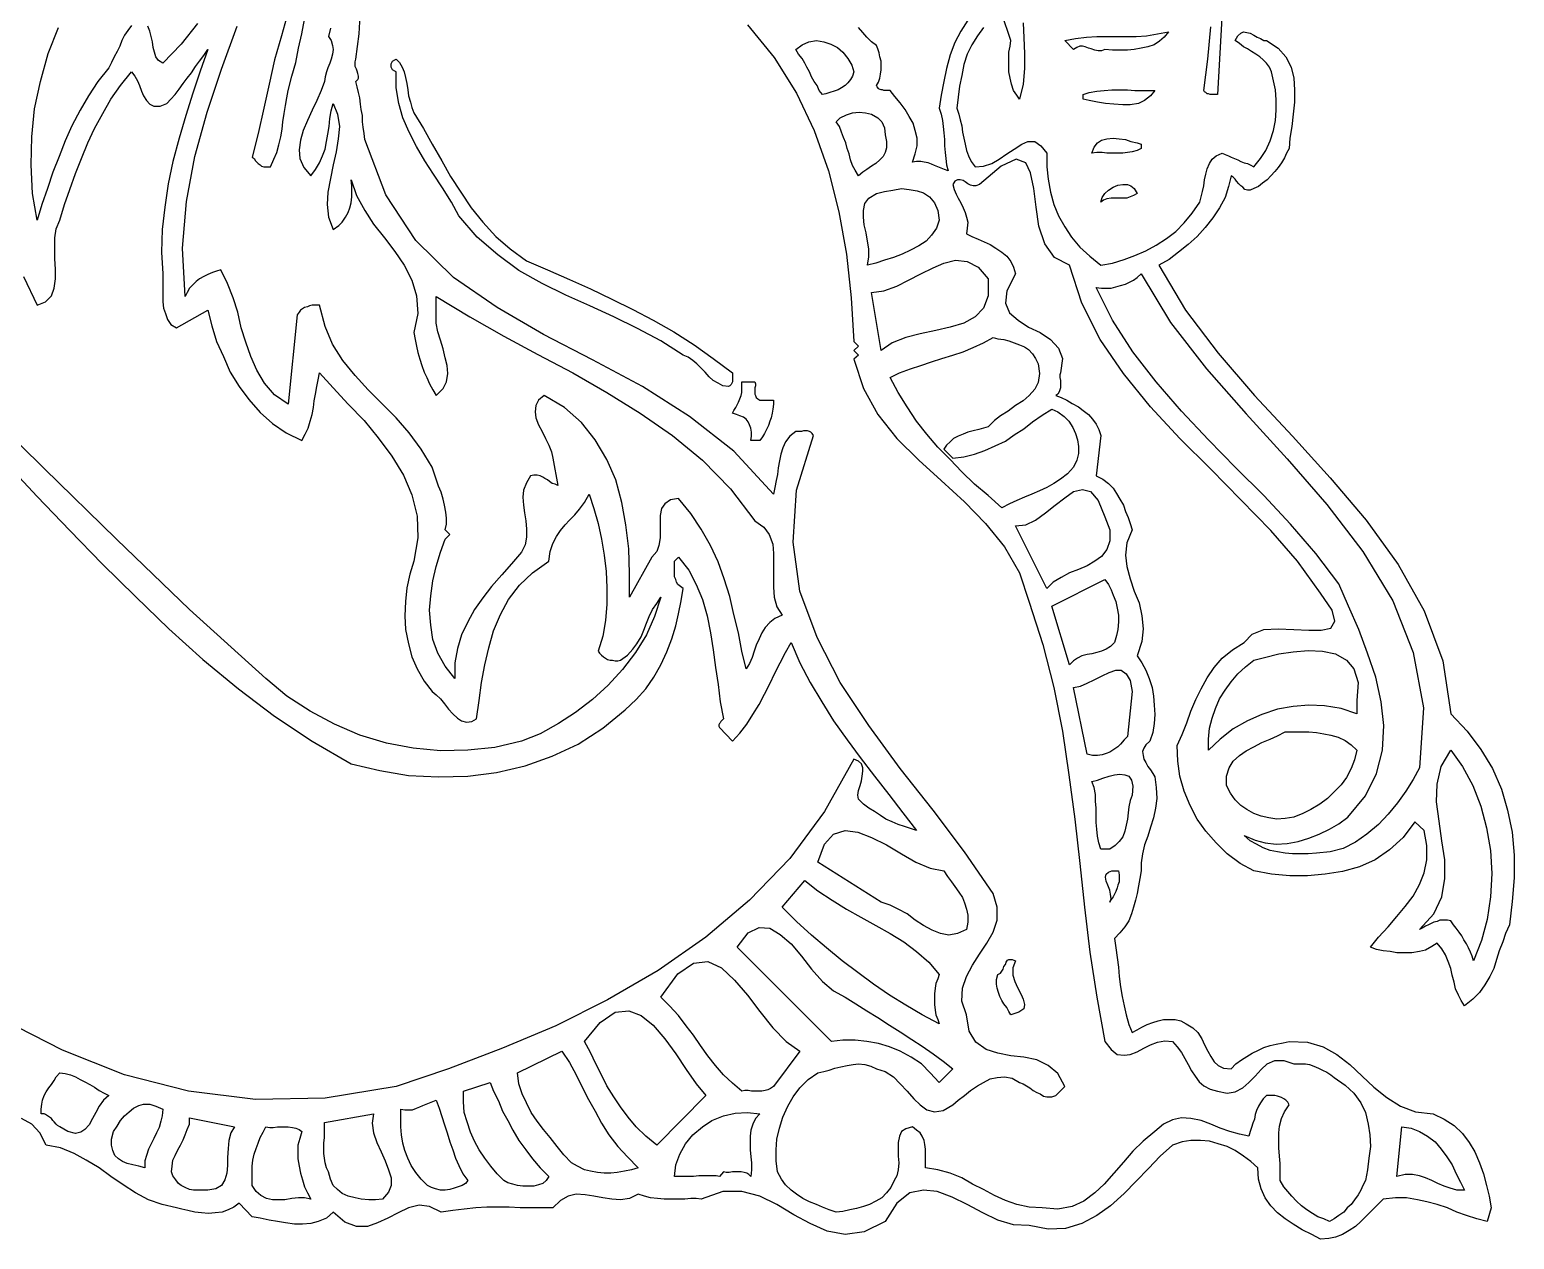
# Model space of a CAD drawing. Extents: x 0.03 to 6.93, y 0.01 to 8.51.
# Drawn here: x 4.752 to 6.928, y 0.006 to 1.779 of the extents above; entities that cross this region are included whole.
import ezdxf

# ---------------------------------------------------------------- set-up
doc = ezdxf.new("R2010")
doc.units = 0
doc.layers.add('1', color=7, linetype='Continuous')

msp = doc.modelspace()

# ---------------------------------------------------------------- linework, layer by layer
for points in [[(6.513, 2.039), (6.493, 1.684), (6.49, 1.684), (6.487, 1.684), (6.485, 1.684), (6.482, 1.684), (6.48, 1.685), (6.478, 1.685), (6.476, 1.687), (6.474, 1.688), (6.473, 1.69), (6.479, 1.736), (6.483, 1.783)], [(6.208, 1.789), (6.209, 1.767), (6.21, 1.744), (6.21, 1.722), (6.208, 1.699), (6.203, 1.677), (6.199, 1.683), (6.194, 1.69), (6.191, 1.699), (6.189, 1.708), (6.187, 1.717), (6.187, 1.727), (6.187, 1.736), (6.187, 1.746), (6.189, 1.755), (6.19, 1.763), (6.177, 1.802)], [(6.15, 1.782), (6.141, 1.77), (6.133, 1.757), (6.126, 1.743), (6.121, 1.728), (6.118, 1.712), (6.115, 1.696), (6.113, 1.68), (6.111, 1.664), (6.114, 1.655), (6.116, 1.647), (6.118, 1.638), (6.119, 1.629), (6.121, 1.62), (6.123, 1.611), (6.125, 1.602), (6.128, 1.594), (6.132, 1.586), (6.138, 1.578), (6.15, 1.579), (6.162, 1.583), (6.173, 1.589), (6.184, 1.597), (6.195, 1.604), (6.206, 1.611), (6.215, 1.615), (6.225, 1.615), (6.234, 1.609), (6.243, 1.598), (6.243, 1.578), (6.245, 1.56), (6.248, 1.541), (6.253, 1.523), (6.26, 1.506), (6.269, 1.49), (6.279, 1.475), (6.291, 1.46), (6.306, 1.447), (6.322, 1.434), (6.339, 1.437), (6.356, 1.442), (6.372, 1.448), (6.388, 1.455), (6.403, 1.463), (6.418, 1.473), (6.432, 1.483), (6.444, 1.496), (6.456, 1.51), (6.467, 1.526), (6.469, 1.534), (6.471, 1.542), (6.473, 1.55), (6.474, 1.559), (6.476, 1.567), (6.478, 1.575), (6.481, 1.583), (6.485, 1.589), (6.491, 1.594), (6.5, 1.598), (6.504, 1.596), (6.509, 1.594), (6.513, 1.592), (6.518, 1.59), (6.523, 1.588), (6.527, 1.586), (6.532, 1.584), (6.537, 1.583), (6.541, 1.581), (6.546, 1.578), (6.556, 1.59), (6.564, 1.602), (6.57, 1.616), (6.575, 1.631), (6.578, 1.646), (6.579, 1.661), (6.579, 1.676), (6.578, 1.691), (6.575, 1.704), (6.572, 1.717), (6.569, 1.724), (6.565, 1.73), (6.56, 1.735), (6.555, 1.739), (6.549, 1.743), (6.543, 1.747), (6.537, 1.751), (6.531, 1.754), (6.525, 1.759), (6.519, 1.763), (6.523, 1.77), (6.527, 1.774), (6.531, 1.776), (6.536, 1.775), (6.541, 1.774), (6.546, 1.771), (6.551, 1.768), (6.556, 1.766), (6.561, 1.763), (6.565, 1.763), (6.582, 1.752), (6.593, 1.739), (6.601, 1.724), (6.605, 1.708), (6.606, 1.691), (6.606, 1.673), (6.604, 1.655), (6.602, 1.637), (6.599, 1.62), (6.598, 1.605), (6.594, 1.598), (6.591, 1.591), (6.587, 1.584), (6.582, 1.577), (6.577, 1.571), (6.571, 1.565), (6.566, 1.559), (6.559, 1.554), (6.553, 1.549), (6.546, 1.546), (6.541, 1.544), (6.537, 1.544), (6.533, 1.545), (6.53, 1.548), (6.527, 1.55), (6.524, 1.553), (6.521, 1.557), (6.519, 1.56), (6.516, 1.563), (6.513, 1.565), (6.509, 1.549), (6.504, 1.533), (6.496, 1.518), (6.486, 1.503), (6.475, 1.489), (6.463, 1.476), (6.45, 1.464), (6.436, 1.453), (6.422, 1.442), (6.407, 1.434), (6.446, 1.368), (6.494, 1.305), (6.547, 1.243), (6.603, 1.183), (6.658, 1.122), (6.711, 1.06), (6.758, 0.995), (6.796, 0.927), (6.823, 0.854), (6.835, 0.776), (6.859, 0.751), (6.879, 0.724), (6.896, 0.696), (6.909, 0.666), (6.918, 0.635), (6.925, 0.603), (6.928, 0.569), (6.928, 0.536), (6.925, 0.501), (6.921, 0.467), (6.915, 0.454), (6.911, 0.442), (6.906, 0.429), (6.902, 0.416), (6.898, 0.403), (6.892, 0.391), (6.885, 0.379), (6.877, 0.368), (6.867, 0.358), (6.855, 0.348), (6.85, 0.356), (6.846, 0.364), (6.842, 0.373), (6.84, 0.383), (6.837, 0.393), (6.835, 0.403), (6.831, 0.413), (6.827, 0.423), (6.822, 0.432), (6.815, 0.44), (6.807, 0.435), (6.798, 0.43), (6.789, 0.428), (6.778, 0.426), (6.768, 0.426), (6.756, 0.426), (6.746, 0.428), (6.736, 0.429), (6.726, 0.431), (6.717, 0.434), (6.729, 0.449), (6.743, 0.464), (6.756, 0.479), (6.768, 0.494), (6.78, 0.509), (6.789, 0.526), (6.796, 0.543), (6.8, 0.562), (6.8, 0.583), (6.796, 0.605), (6.782, 0.618), (6.765, 0.595), (6.745, 0.577), (6.724, 0.562), (6.701, 0.552), (6.676, 0.545), (6.651, 0.541), (6.625, 0.539), (6.599, 0.539), (6.572, 0.541), (6.546, 0.546), (6.526, 0.557), (6.507, 0.571), (6.491, 0.587), (6.476, 0.604), (6.463, 0.622), (6.453, 0.642), (6.444, 0.663), (6.438, 0.685), (6.435, 0.707), (6.434, 0.73), (6.441, 0.746), (6.448, 0.763), (6.454, 0.78), (6.461, 0.797), (6.469, 0.813), (6.478, 0.829), (6.488, 0.844), (6.5, 0.858), (6.515, 0.87), (6.532, 0.881), (6.544, 0.893), (6.561, 0.9), (6.582, 0.901), (6.605, 0.9), (6.627, 0.899), (6.645, 0.899), (6.659, 0.902), (6.665, 0.912), (6.661, 0.928), (6.644, 0.953), (6.61, 1), (6.571, 1.045), (6.527, 1.09), (6.483, 1.135), (6.438, 1.18), (6.395, 1.226), (6.355, 1.275), (6.321, 1.325), (6.294, 1.378), (6.276, 1.434), (6.254, 1.445), (6.24, 1.465), (6.231, 1.491), (6.227, 1.519), (6.224, 1.546), (6.219, 1.569), (6.212, 1.584), (6.198, 1.589), (6.176, 1.579), (6.144, 1.552), (6.139, 1.55), (6.135, 1.55), (6.131, 1.551), (6.127, 1.553), (6.123, 1.556), (6.12, 1.558), (6.116, 1.559), (6.112, 1.559), (6.108, 1.557), (6.105, 1.552), (6.107, 1.545), (6.11, 1.538), (6.113, 1.532), (6.117, 1.525), (6.12, 1.518), (6.123, 1.511), (6.125, 1.504), (6.127, 1.497), (6.126, 1.488), (6.125, 1.48), (6.133, 1.476), (6.142, 1.472), (6.151, 1.468), (6.16, 1.464), (6.168, 1.459), (6.177, 1.453), (6.184, 1.447), (6.19, 1.439), (6.194, 1.431), (6.197, 1.421), (6.184, 1.396), (6.182, 1.378), (6.188, 1.364), (6.201, 1.353), (6.216, 1.343), (6.233, 1.335), (6.248, 1.325), (6.26, 1.312), (6.266, 1.297), (6.263, 1.276), (6.262, 1.273), (6.262, 1.269), (6.263, 1.265), (6.263, 1.261), (6.263, 1.258), (6.263, 1.254), (6.262, 1.251), (6.261, 1.248), (6.259, 1.245), (6.256, 1.243), (6.264, 1.24), (6.272, 1.236), (6.28, 1.231), (6.289, 1.226), (6.296, 1.221), (6.304, 1.215), (6.31, 1.208), (6.315, 1.201), (6.319, 1.193), (6.322, 1.184), (6.315, 1.125), (6.325, 1.12), (6.333, 1.114), (6.34, 1.107), (6.345, 1.099), (6.35, 1.091), (6.355, 1.082), (6.358, 1.073), (6.362, 1.064), (6.365, 1.055), (6.368, 1.046), (6.36, 1.027), (6.358, 1.009), (6.36, 0.992), (6.365, 0.974), (6.371, 0.956), (6.378, 0.939), (6.382, 0.92), (6.384, 0.901), (6.382, 0.882), (6.375, 0.861), (6.382, 0.851), (6.388, 0.84), (6.393, 0.828), (6.397, 0.815), (6.399, 0.802), (6.4, 0.789), (6.401, 0.775), (6.4, 0.762), (6.398, 0.749), (6.394, 0.736), (6.388, 0.731), (6.385, 0.726), (6.383, 0.721), (6.384, 0.715), (6.385, 0.71), (6.388, 0.705), (6.391, 0.699), (6.395, 0.694), (6.398, 0.689), (6.401, 0.684), (6.403, 0.668), (6.404, 0.652), (6.402, 0.638), (6.399, 0.624), (6.395, 0.61), (6.391, 0.597), (6.386, 0.584), (6.383, 0.571), (6.381, 0.558), (6.381, 0.546), (6.379, 0.535), (6.377, 0.524), (6.375, 0.513), (6.373, 0.503), (6.37, 0.493), (6.367, 0.483), (6.363, 0.473), (6.357, 0.464), (6.35, 0.455), (6.342, 0.447), (6.344, 0.433), (6.346, 0.419), (6.348, 0.405), (6.349, 0.391), (6.351, 0.376), (6.353, 0.362), (6.356, 0.348), (6.359, 0.335), (6.363, 0.321), (6.368, 0.309), (6.375, 0.313), (6.382, 0.317), (6.39, 0.321), (6.398, 0.324), (6.406, 0.326), (6.414, 0.328), (6.423, 0.328), (6.431, 0.328), (6.439, 0.326), (6.447, 0.322), (6.457, 0.316), (6.464, 0.309), (6.47, 0.3), (6.474, 0.291), (6.479, 0.282), (6.483, 0.274), (6.488, 0.266), (6.494, 0.261), (6.502, 0.257), (6.513, 0.256), (6.52, 0.263), (6.528, 0.269), (6.536, 0.274), (6.544, 0.279), (6.553, 0.283), (6.561, 0.287), (6.57, 0.29), (6.579, 0.292), (6.589, 0.294), (6.598, 0.296), (6.625, 0.295), (6.648, 0.288), (6.668, 0.277), (6.687, 0.262), (6.705, 0.245), (6.722, 0.229), (6.741, 0.214), (6.761, 0.201), (6.783, 0.193), (6.809, 0.19), (6.825, 0.182), (6.84, 0.173), (6.852, 0.161), (6.862, 0.148), (6.87, 0.134), (6.877, 0.118), (6.883, 0.102), (6.887, 0.085), (6.891, 0.069), (6.894, 0.052), (6.888, 0.032), (6.873, 0.036), (6.858, 0.041), (6.844, 0.046), (6.83, 0.052), (6.815, 0.057), (6.8, 0.061), (6.786, 0.064), (6.77, 0.067), (6.754, 0.067), (6.736, 0.065), (6.728, 0.057), (6.72, 0.049), (6.712, 0.041), (6.703, 0.032), (6.695, 0.025), (6.686, 0.019), (6.676, 0.013), (6.666, 0.009), (6.656, 0.007), (6.644, 0.006), (6.631, 0.013), (6.617, 0.02), (6.604, 0.028), (6.592, 0.036), (6.581, 0.045), (6.571, 0.055), (6.563, 0.067), (6.557, 0.08), (6.553, 0.094), (6.552, 0.111), (6.542, 0.12), (6.531, 0.128), (6.519, 0.136), (6.507, 0.142), (6.494, 0.146), (6.481, 0.15), (6.468, 0.151), (6.454, 0.151), (6.441, 0.149), (6.427, 0.144), (6.409, 0.128), (6.392, 0.11), (6.374, 0.091), (6.356, 0.073), (6.336, 0.055), (6.316, 0.041), (6.294, 0.029), (6.27, 0.022), (6.245, 0.021), (6.217, 0.026), (6.194, 0.027), (6.171, 0.034), (6.149, 0.045), (6.126, 0.057), (6.104, 0.068), (6.082, 0.076), (6.062, 0.078), (6.042, 0.074), (6.023, 0.059), (6.006, 0.032), (5.975, 0.017), (5.947, 0.013), (5.921, 0.018), (5.896, 0.029), (5.872, 0.042), (5.847, 0.057), (5.822, 0.069), (5.796, 0.076), (5.768, 0.076), (5.736, 0.065), (5.729, 0.066), (5.721, 0.066), (5.712, 0.065), (5.702, 0.065), (5.692, 0.065), (5.682, 0.065), (5.672, 0.066), (5.662, 0.067), (5.653, 0.069), (5.644, 0.072), (5.631, 0.066), (5.618, 0.064), (5.605, 0.065), (5.592, 0.067), (5.579, 0.069), (5.566, 0.071), (5.553, 0.072), (5.541, 0.069), (5.53, 0.063), (5.519, 0.052), (5.503, 0.052), (5.487, 0.052), (5.471, 0.052), (5.455, 0.053), (5.439, 0.053), (5.422, 0.053), (5.406, 0.052), (5.389, 0.05), (5.372, 0.048), (5.355, 0.046), (5.338, 0.054), (5.323, 0.056), (5.307, 0.052), (5.292, 0.045), (5.277, 0.037), (5.262, 0.03), (5.247, 0.025), (5.231, 0.025), (5.214, 0.031), (5.197, 0.046), (5.187, 0.037), (5.175, 0.032), (5.164, 0.029), (5.152, 0.028), (5.14, 0.028), (5.127, 0.03), (5.115, 0.032), (5.103, 0.034), (5.09, 0.037), (5.078, 0.039), (5.059, 0.059), (5.051, 0.053), (5.043, 0.049), (5.034, 0.046), (5.024, 0.045), (5.014, 0.044), (5.004, 0.045), (4.994, 0.046), (4.984, 0.048), (4.975, 0.05), (4.967, 0.052), (4.946, 0.057), (4.926, 0.064), (4.907, 0.074), (4.889, 0.086), (4.871, 0.098), (4.854, 0.111), (4.835, 0.122), (4.817, 0.132), (4.797, 0.14), (4.776, 0.144), (4.767, 0.162), (4.755, 0.175), (4.74, 0.183)], [(6.421, 1.776), (6.415, 1.768), (6.408, 1.762), (6.4, 1.757), (6.391, 1.754), (6.381, 1.752), (6.371, 1.75), (6.361, 1.749), (6.35, 1.749), (6.339, 1.749), (6.328, 1.75), (6.323, 1.748), (6.318, 1.748), (6.313, 1.749), (6.308, 1.751), (6.304, 1.752), (6.299, 1.754), (6.295, 1.755), (6.291, 1.755), (6.287, 1.753), (6.282, 1.75), (6.269, 1.763), (6.285, 1.766), (6.301, 1.768), (6.316, 1.769), (6.331, 1.769), (6.345, 1.769), (6.359, 1.769), (6.374, 1.769), (6.389, 1.77), (6.405, 1.773), (6.421, 1.776)], [(5.315, 1.657), (5.329, 1.634), (5.342, 1.611), (5.356, 1.587), (5.369, 1.564), (5.384, 1.541), (5.399, 1.518), (5.416, 1.497), (5.435, 1.476), (5.456, 1.458), (5.48, 1.44), (5.511, 1.427), (5.543, 1.413), (5.574, 1.399), (5.605, 1.384), (5.636, 1.369), (5.666, 1.353), (5.696, 1.336), (5.726, 1.317), (5.754, 1.297), (5.782, 1.276), (5.782, 1.273), (5.782, 1.27), (5.782, 1.268), (5.782, 1.265), (5.782, 1.263), (5.781, 1.261), (5.78, 1.259), (5.778, 1.257), (5.776, 1.256), (5.768, 1.257), (5.761, 1.261), (5.754, 1.265), (5.748, 1.27), (5.742, 1.277), (5.736, 1.283), (5.73, 1.289), (5.724, 1.294), (5.717, 1.299), (5.71, 1.302), (5.677, 1.323), (5.643, 1.341), (5.608, 1.358), (5.573, 1.374), (5.538, 1.39), (5.503, 1.407), (5.469, 1.426), (5.438, 1.449), (5.408, 1.475), (5.381, 1.506), (5.37, 1.526), (5.357, 1.547), (5.344, 1.567), (5.331, 1.587), (5.319, 1.608), (5.308, 1.629), (5.299, 1.65), (5.293, 1.671), (5.289, 1.694), (5.289, 1.717), (5.287, 1.718), (5.284, 1.72), (5.283, 1.722), (5.282, 1.724), (5.282, 1.726), (5.282, 1.729), (5.283, 1.731), (5.284, 1.733), (5.287, 1.735), (5.289, 1.736), (5.294, 1.731), (5.298, 1.724), (5.301, 1.717), (5.303, 1.709), (5.305, 1.7), (5.306, 1.691), (5.307, 1.682), (5.31, 1.673), (5.312, 1.665), (5.315, 1.657)], [(6.401, 1.69), (6.395, 1.682), (6.386, 1.675), (6.377, 1.671), (6.365, 1.669), (6.354, 1.669), (6.341, 1.67), (6.329, 1.671), (6.317, 1.673), (6.305, 1.675), (6.296, 1.677), (6.296, 1.684), (6.305, 1.687), (6.316, 1.689), (6.327, 1.69), (6.338, 1.691), (6.35, 1.691), (6.361, 1.691), (6.372, 1.69), (6.383, 1.69), (6.392, 1.69), (6.401, 1.69)], [(6.381, 1.605), (6.375, 1.602), (6.368, 1.6), (6.361, 1.599), (6.354, 1.598), (6.347, 1.598), (6.339, 1.598), (6.331, 1.598), (6.324, 1.599), (6.316, 1.599), (6.309, 1.598), (6.312, 1.607), (6.317, 1.613), (6.323, 1.617), (6.331, 1.619), (6.34, 1.62), (6.349, 1.619), (6.358, 1.618), (6.366, 1.615), (6.375, 1.613), (6.381, 1.611), (6.381, 1.605)], [(6.375, 1.539), (6.37, 1.536), (6.365, 1.534), (6.36, 1.532), (6.354, 1.532), (6.348, 1.532), (6.342, 1.532), (6.337, 1.532), (6.331, 1.531), (6.326, 1.529), (6.322, 1.526), (6.324, 1.533), (6.328, 1.539), (6.333, 1.544), (6.34, 1.548), (6.347, 1.551), (6.354, 1.552), (6.361, 1.552), (6.366, 1.55), (6.371, 1.546), (6.375, 1.539)], [(5.815, 1.263), (5.816, 1.26), (5.816, 1.257), (5.815, 1.254), (5.815, 1.251), (5.815, 1.248), (5.815, 1.245), (5.816, 1.243), (5.817, 1.24), (5.819, 1.238), (5.822, 1.236), (5.842, 1.236), (5.842, 1.23), (5.841, 1.223), (5.84, 1.217), (5.839, 1.21), (5.837, 1.205), (5.835, 1.199), (5.832, 1.193), (5.829, 1.187), (5.826, 1.182), (5.822, 1.177), (5.809, 1.177), (5.81, 1.183), (5.81, 1.189), (5.809, 1.195), (5.807, 1.2), (5.805, 1.204), (5.802, 1.208), (5.798, 1.211), (5.793, 1.213), (5.788, 1.215), (5.782, 1.217), (5.784, 1.221), (5.787, 1.225), (5.789, 1.229), (5.791, 1.233), (5.793, 1.238), (5.795, 1.243), (5.796, 1.247), (5.796, 1.252), (5.796, 1.257), (5.796, 1.263), (5.815, 1.263)], [(6.197, 0.414), (6.193, 0.404), (6.193, 0.393), (6.196, 0.384), (6.2, 0.375), (6.205, 0.365), (6.208, 0.358), (6.21, 0.35), (6.209, 0.344), (6.202, 0.339), (6.19, 0.335), (6.187, 0.34), (6.184, 0.346), (6.18, 0.351), (6.177, 0.356), (6.174, 0.362), (6.172, 0.368), (6.17, 0.374), (6.169, 0.38), (6.169, 0.387), (6.171, 0.394), (6.175, 0.396), (6.177, 0.399), (6.179, 0.402), (6.18, 0.406), (6.182, 0.409), (6.183, 0.412), (6.185, 0.415), (6.187, 0.416), (6.192, 0.416), (6.197, 0.414)]]:
    msp.add_lwpolyline(points)
at = {"layer": '1'}
for points in [[(5.804, 1.786), (5.843, 1.738), (5.876, 1.686), (5.902, 1.631), (5.923, 1.572), (5.938, 1.512), (5.949, 1.45), (5.956, 1.386), (5.96, 1.322), (5.967, 1.315), (5.96, 1.309), (5.967, 1.302), (5.96, 1.296), (5.974, 1.253), (5.995, 1.215), (6.023, 1.18), (6.055, 1.148), (6.088, 1.118), (6.122, 1.087), (6.153, 1.055), (6.181, 1.021), (6.203, 0.983), (6.217, 0.94), (6.237, 0.878), (6.253, 0.815), (6.266, 0.751), (6.275, 0.687), (6.284, 0.622), (6.291, 0.557), (6.298, 0.493), (6.306, 0.427), (6.316, 0.361), (6.328, 0.296), (6.337, 0.284), (6.346, 0.277), (6.356, 0.276), (6.365, 0.277), (6.375, 0.281), (6.385, 0.286), (6.395, 0.291), (6.405, 0.295), (6.416, 0.297), (6.427, 0.296), (6.434, 0.288), (6.44, 0.28), (6.445, 0.271), (6.45, 0.262), (6.455, 0.253), (6.46, 0.245), (6.466, 0.237), (6.473, 0.231), (6.482, 0.226), (6.493, 0.223), (6.507, 0.22), (6.519, 0.222), (6.53, 0.228), (6.539, 0.236), (6.548, 0.245), (6.557, 0.255), (6.566, 0.263), (6.577, 0.268), (6.59, 0.268), (6.605, 0.263), (6.61, 0.263), (6.615, 0.263), (6.622, 0.263), (6.628, 0.262), (6.634, 0.26), (6.641, 0.257), (6.647, 0.254), (6.653, 0.251), (6.659, 0.247), (6.664, 0.243), (6.68, 0.232), (6.693, 0.22), (6.703, 0.206), (6.71, 0.192), (6.714, 0.175), (6.716, 0.159), (6.717, 0.142), (6.715, 0.125), (6.713, 0.108), (6.71, 0.092), (6.706, 0.085), (6.703, 0.078), (6.699, 0.071), (6.694, 0.064), (6.689, 0.057), (6.683, 0.052), (6.678, 0.046), (6.671, 0.041), (6.664, 0.036), (6.657, 0.032), (6.649, 0.036), (6.64, 0.039), (6.632, 0.044), (6.624, 0.049), (6.616, 0.055), (6.609, 0.062), (6.602, 0.069), (6.596, 0.076), (6.59, 0.083), (6.585, 0.092), (6.585, 0.104), (6.585, 0.117), (6.584, 0.128), (6.583, 0.14), (6.583, 0.151), (6.583, 0.162), (6.584, 0.172), (6.587, 0.183), (6.591, 0.193), (6.598, 0.203), (6.596, 0.207), (6.593, 0.21), (6.59, 0.212), (6.587, 0.214), (6.584, 0.215), (6.581, 0.216), (6.577, 0.217), (6.573, 0.217), (6.569, 0.217), (6.565, 0.217), (6.56, 0.212), (6.556, 0.206), (6.553, 0.201), (6.55, 0.195), (6.548, 0.189), (6.547, 0.182), (6.545, 0.176), (6.543, 0.17), (6.541, 0.164), (6.539, 0.157), (6.525, 0.16), (6.511, 0.164), (6.497, 0.169), (6.483, 0.175), (6.469, 0.18), (6.454, 0.183), (6.44, 0.184), (6.427, 0.181), (6.414, 0.175), (6.401, 0.164), (6.384, 0.15), (6.369, 0.135), (6.355, 0.119), (6.341, 0.103), (6.327, 0.087), (6.313, 0.074), (6.297, 0.062), (6.28, 0.054), (6.259, 0.05), (6.236, 0.052), (6.217, 0.053), (6.199, 0.057), (6.182, 0.063), (6.166, 0.07), (6.15, 0.079), (6.134, 0.087), (6.118, 0.096), (6.101, 0.103), (6.083, 0.108), (6.065, 0.111), (6.065, 0.118), (6.065, 0.125), (6.065, 0.131), (6.065, 0.138), (6.064, 0.145), (6.063, 0.151), (6.06, 0.157), (6.057, 0.162), (6.052, 0.166), (6.046, 0.171), (6.036, 0.168), (6.03, 0.164), (6.027, 0.157), (6.025, 0.148), (6.025, 0.138), (6.025, 0.128), (6.026, 0.118), (6.025, 0.108), (6.023, 0.099), (6.019, 0.092), (6.014, 0.082), (6.008, 0.074), (6.001, 0.067), (5.992, 0.062), (5.983, 0.057), (5.974, 0.054), (5.964, 0.051), (5.954, 0.049), (5.944, 0.047), (5.934, 0.046), (5.924, 0.049), (5.914, 0.053), (5.905, 0.057), (5.895, 0.061), (5.885, 0.066), (5.876, 0.072), (5.868, 0.078), (5.86, 0.086), (5.854, 0.094), (5.848, 0.105), (5.846, 0.121), (5.846, 0.137), (5.847, 0.153), (5.851, 0.169), (5.856, 0.185), (5.863, 0.201), (5.871, 0.215), (5.881, 0.228), (5.893, 0.24), (5.907, 0.25), (5.916, 0.252), (5.924, 0.254), (5.932, 0.257), (5.941, 0.259), (5.95, 0.261), (5.959, 0.262), (5.967, 0.263), (5.976, 0.262), (5.985, 0.26), (5.993, 0.256), (6.006, 0.252), (6.018, 0.244), (6.028, 0.234), (6.038, 0.223), (6.048, 0.212), (6.057, 0.203), (6.067, 0.196), (6.078, 0.193), (6.091, 0.195), (6.105, 0.203), (6.113, 0.21), (6.122, 0.217), (6.131, 0.224), (6.141, 0.231), (6.15, 0.236), (6.16, 0.241), (6.17, 0.243), (6.181, 0.244), (6.192, 0.242), (6.203, 0.236), (6.208, 0.234), (6.213, 0.231), (6.218, 0.228), (6.223, 0.224), (6.228, 0.221), (6.233, 0.219), (6.238, 0.216), (6.243, 0.215), (6.25, 0.215), (6.256, 0.217), (6.269, 0.23), (6.259, 0.249), (6.245, 0.261), (6.228, 0.269), (6.209, 0.273), (6.19, 0.275), (6.171, 0.279), (6.154, 0.284), (6.139, 0.295), (6.129, 0.311), (6.125, 0.335), (6.118, 0.355), (6.119, 0.374), (6.125, 0.391), (6.134, 0.408), (6.144, 0.424), (6.155, 0.44), (6.164, 0.456), (6.17, 0.474), (6.17, 0.493), (6.164, 0.513), (6.122, 0.574), (6.076, 0.635), (6.028, 0.696), (5.982, 0.759), (5.94, 0.822), (5.906, 0.888), (5.881, 0.956), (5.871, 1.028), (5.876, 1.104), (5.901, 1.184), (5.899, 1.187), (5.897, 1.189), (5.895, 1.19), (5.892, 1.191), (5.889, 1.191), (5.886, 1.191), (5.883, 1.19), (5.88, 1.19), (5.877, 1.19), (5.875, 1.19), (5.866, 1.183), (5.86, 1.175), (5.856, 1.166), (5.853, 1.157), (5.851, 1.147), (5.849, 1.137), (5.848, 1.127), (5.846, 1.118), (5.844, 1.108), (5.842, 1.098), (5.784, 1.161), (5.719, 1.212), (5.65, 1.256), (5.577, 1.295), (5.505, 1.332), (5.437, 1.372), (5.373, 1.416), (5.318, 1.47), (5.274, 1.537), (5.243, 1.618), (5.242, 1.627), (5.241, 1.636), (5.24, 1.644), (5.24, 1.653), (5.238, 1.662), (5.237, 1.67), (5.236, 1.679), (5.234, 1.687), (5.232, 1.695), (5.23, 1.703), (5.233, 1.706), (5.234, 1.708), (5.234, 1.711), (5.233, 1.715), (5.232, 1.718), (5.231, 1.721), (5.229, 1.725), (5.229, 1.729), (5.229, 1.732), (5.23, 1.736), (5.235, 1.773), (5.237, 1.808)], [(4.901, 1.785), (4.896, 1.778), (4.891, 1.771), (4.887, 1.763), (4.884, 1.755), (4.88, 1.747), (4.876, 1.739), (4.872, 1.731), (4.868, 1.723), (4.852, 1.703), (4.838, 1.682), (4.826, 1.661), (4.814, 1.638), (4.804, 1.616), (4.795, 1.593), (4.786, 1.57), (4.778, 1.546), (4.77, 1.523), (4.763, 1.5), (4.756, 1.539), (4.754, 1.581), (4.755, 1.622), (4.759, 1.663), (4.768, 1.703), (4.779, 1.744), (4.794, 1.782)], [(4.998, 1.788), (4.974, 1.758), (4.947, 1.73), (4.941, 1.734), (4.937, 1.739), (4.935, 1.746), (4.933, 1.753), (4.932, 1.761), (4.93, 1.769), (4.928, 1.777), (4.925, 1.784)], [(5.131, 1.805), (5.121, 1.77), (5.111, 1.735), (5.103, 1.699), (5.095, 1.664), (5.087, 1.627), (5.078, 1.592), (5.081, 1.59), (5.083, 1.587), (5.085, 1.585), (5.087, 1.583), (5.09, 1.581), (5.092, 1.579), (5.095, 1.578), (5.098, 1.578), (5.101, 1.578), (5.105, 1.578), (5.11, 1.589), (5.114, 1.599), (5.117, 1.61), (5.12, 1.622), (5.122, 1.633), (5.123, 1.644), (5.125, 1.656), (5.127, 1.668), (5.129, 1.679), (5.131, 1.69), (5.136, 1.711), (5.142, 1.731), (5.146, 1.752), (5.151, 1.773), (5.155, 1.794)], [(6.127, 1.793), (6.117, 1.777), (6.108, 1.76), (6.101, 1.742), (6.096, 1.722), (6.092, 1.703), (6.088, 1.683), (6.085, 1.664), (6.088, 1.655), (6.09, 1.646), (6.091, 1.637), (6.092, 1.628), (6.093, 1.618), (6.093, 1.609), (6.094, 1.599), (6.095, 1.59), (6.096, 1.581), (6.098, 1.572), (6.093, 1.574), (6.088, 1.576), (6.083, 1.578), (6.078, 1.58), (6.074, 1.582), (6.069, 1.584), (6.063, 1.585), (6.058, 1.586), (6.052, 1.586), (6.046, 1.585), (6.05, 1.597), (6.053, 1.609), (6.053, 1.62), (6.05, 1.631), (6.047, 1.642), (6.041, 1.652), (6.035, 1.662), (6.028, 1.672), (6.02, 1.681), (6.013, 1.69), (6.01, 1.69), (6.007, 1.69), (6.004, 1.69), (6.002, 1.691), (6, 1.691), (5.997, 1.692), (5.996, 1.693), (5.994, 1.695), (5.993, 1.697), (5.996, 1.702), (5.998, 1.708), (5.999, 1.714), (6, 1.72), (6, 1.726), (6, 1.733), (5.998, 1.739), (5.997, 1.745), (5.995, 1.751), (5.993, 1.756), (5.986, 1.761), (5.979, 1.768), (5.973, 1.775), (5.967, 1.782)], [(5.193, 1.781), (5.19, 1.769), (5.194, 1.763), (5.196, 1.756), (5.197, 1.75), (5.196, 1.743), (5.194, 1.736), (5.192, 1.73), (5.189, 1.723), (5.187, 1.717), (5.185, 1.71), (5.184, 1.703), (5.179, 1.69), (5.173, 1.675), (5.166, 1.661), (5.159, 1.646), (5.153, 1.631), (5.149, 1.617), (5.147, 1.603), (5.148, 1.59), (5.154, 1.577), (5.164, 1.565), (5.171, 1.574), (5.177, 1.584), (5.181, 1.594), (5.185, 1.604), (5.187, 1.615), (5.189, 1.626), (5.191, 1.637), (5.192, 1.649), (5.194, 1.66), (5.197, 1.671), (5.203, 1.655), (5.206, 1.637), (5.204, 1.619), (5.201, 1.6), (5.197, 1.581), (5.193, 1.561), (5.189, 1.541), (5.188, 1.523), (5.19, 1.504), (5.197, 1.486), (5.205, 1.492), (5.21, 1.497), (5.215, 1.504), (5.219, 1.511), (5.221, 1.518), (5.223, 1.525), (5.224, 1.534), (5.224, 1.542), (5.224, 1.55), (5.223, 1.559), (5.231, 1.536), (5.243, 1.514), (5.256, 1.494), (5.272, 1.474), (5.287, 1.454), (5.301, 1.434), (5.312, 1.412), (5.319, 1.389), (5.321, 1.363), (5.315, 1.335), (5.317, 1.325), (5.319, 1.315), (5.321, 1.306), (5.324, 1.296), (5.327, 1.287), (5.33, 1.277), (5.334, 1.269), (5.338, 1.26), (5.343, 1.251), (5.348, 1.243), (5.358, 1.253), (5.363, 1.263), (5.365, 1.275), (5.364, 1.287), (5.361, 1.298), (5.358, 1.311), (5.354, 1.324), (5.35, 1.336), (5.348, 1.349), (5.348, 1.361), (5.348, 1.388), (5.397, 1.358), (5.447, 1.33), (5.497, 1.303), (5.548, 1.276), (5.598, 1.247), (5.647, 1.217), (5.694, 1.184), (5.738, 1.148), (5.779, 1.106), (5.815, 1.059), (5.828, 1.05), (5.836, 1.039), (5.841, 1.025), (5.842, 1.011), (5.842, 0.995), (5.842, 0.979), (5.842, 0.962), (5.843, 0.947), (5.847, 0.933), (5.855, 0.921), (5.844, 0.916), (5.837, 0.91), (5.83, 0.903), (5.825, 0.895), (5.821, 0.886), (5.817, 0.877), (5.814, 0.868), (5.811, 0.859), (5.807, 0.85), (5.802, 0.842), (5.796, 0.868), (5.791, 0.895), (5.784, 0.922), (5.778, 0.948), (5.77, 0.974), (5.761, 0.999), (5.75, 1.023), (5.736, 1.047), (5.721, 1.07), (5.703, 1.092), (5.691, 1.09), (5.683, 1.084), (5.678, 1.077), (5.676, 1.067), (5.676, 1.057), (5.676, 1.045), (5.676, 1.034), (5.674, 1.023), (5.671, 1.014), (5.664, 1.006), (5.631, 0.947), (5.631, 0.982), (5.63, 1.018), (5.626, 1.053), (5.62, 1.086), (5.611, 1.119), (5.598, 1.149), (5.581, 1.178), (5.561, 1.203), (5.536, 1.225), (5.506, 1.243), (5.498, 1.236), (5.494, 1.228), (5.493, 1.219), (5.494, 1.21), (5.498, 1.2), (5.503, 1.19), (5.508, 1.18), (5.513, 1.17), (5.517, 1.16), (5.519, 1.151), (5.526, 1.111), (5.522, 1.113), (5.518, 1.114), (5.514, 1.117), (5.511, 1.119), (5.507, 1.121), (5.504, 1.123), (5.5, 1.125), (5.496, 1.126), (5.491, 1.126), (5.486, 1.125), (5.48, 1.115), (5.476, 1.104), (5.475, 1.094), (5.476, 1.082), (5.477, 1.071), (5.479, 1.059), (5.48, 1.047), (5.48, 1.035), (5.478, 1.024), (5.473, 1.013), (5.458, 0.996), (5.444, 0.98), (5.429, 0.963), (5.416, 0.946), (5.404, 0.929), (5.394, 0.911), (5.385, 0.892), (5.379, 0.872), (5.375, 0.851), (5.375, 0.828), (5.361, 0.846), (5.35, 0.865), (5.343, 0.885), (5.34, 0.906), (5.338, 0.928), (5.34, 0.949), (5.343, 0.971), (5.348, 0.992), (5.354, 1.013), (5.361, 1.032), (5.368, 1.039), (5.361, 1.046), (5.363, 1.054), (5.363, 1.063), (5.362, 1.072), (5.36, 1.082), (5.358, 1.091), (5.355, 1.101), (5.351, 1.11), (5.348, 1.12), (5.345, 1.129), (5.342, 1.138), (5.326, 1.164), (5.308, 1.188), (5.289, 1.21), (5.268, 1.231), (5.248, 1.251), (5.229, 1.272), (5.211, 1.294), (5.196, 1.318), (5.185, 1.344), (5.177, 1.375), (5.173, 1.375), (5.169, 1.375), (5.166, 1.375), (5.162, 1.374), (5.159, 1.373), (5.155, 1.372), (5.152, 1.37), (5.149, 1.368), (5.147, 1.365), (5.144, 1.361), (5.131, 1.23), (5.111, 1.244), (5.096, 1.261), (5.085, 1.28), (5.076, 1.3), (5.069, 1.321), (5.062, 1.342), (5.057, 1.365), (5.05, 1.386), (5.042, 1.407), (5.032, 1.427), (5.026, 1.425), (5.02, 1.423), (5.013, 1.42), (5.007, 1.417), (5.001, 1.414), (4.996, 1.41), (4.991, 1.405), (4.986, 1.4), (4.983, 1.394), (4.98, 1.388), (4.976, 1.459), (4.982, 1.527), (4.994, 1.593), (5.012, 1.658), (5.033, 1.721), (5.056, 1.784)], [(5.96, 1.717), (5.958, 1.711), (5.955, 1.706), (5.951, 1.701), (5.947, 1.697), (5.942, 1.694), (5.937, 1.691), (5.931, 1.689), (5.925, 1.687), (5.919, 1.685), (5.914, 1.684), (5.909, 1.69), (5.906, 1.697), (5.902, 1.703), (5.898, 1.71), (5.895, 1.717), (5.891, 1.724), (5.888, 1.73), (5.884, 1.737), (5.879, 1.743), (5.875, 1.75), (5.884, 1.757), (5.894, 1.761), (5.905, 1.763), (5.916, 1.761), (5.926, 1.758), (5.936, 1.753), (5.944, 1.746), (5.951, 1.737), (5.957, 1.727), (5.96, 1.717)], [(4.743, 1.417), (4.763, 1.375), (4.775, 1.38), (4.784, 1.389), (4.788, 1.4), (4.79, 1.414), (4.79, 1.428), (4.789, 1.443), (4.789, 1.458), (4.789, 1.474), (4.791, 1.487), (4.796, 1.5), (4.803, 1.523), (4.811, 1.545), (4.819, 1.568), (4.828, 1.59), (4.837, 1.613), (4.847, 1.634), (4.859, 1.656), (4.871, 1.677), (4.885, 1.697), (4.901, 1.717), (4.906, 1.711), (4.91, 1.704), (4.913, 1.697), (4.916, 1.689), (4.919, 1.682), (4.923, 1.675), (4.928, 1.67), (4.934, 1.667), (4.943, 1.667), (4.953, 1.671), (4.959, 1.677), (4.965, 1.684), (4.971, 1.692), (4.977, 1.7), (4.983, 1.708), (4.989, 1.716), (4.995, 1.725), (5.001, 1.733), (5.007, 1.741), (5.013, 1.75), (5.002, 1.718), (4.991, 1.686), (4.981, 1.653), (4.971, 1.62), (4.962, 1.586), (4.955, 1.553), (4.95, 1.519), (4.946, 1.486), (4.945, 1.453), (4.947, 1.421), (4.947, 1.414), (4.947, 1.407), (4.947, 1.398), (4.947, 1.389), (4.947, 1.38), (4.948, 1.371), (4.951, 1.363), (4.954, 1.354), (4.959, 1.347), (4.967, 1.342), (5.013, 1.368), (5.019, 1.345), (5.026, 1.322), (5.036, 1.3), (5.046, 1.277), (5.059, 1.256), (5.073, 1.237), (5.09, 1.218), (5.108, 1.202), (5.128, 1.188), (5.151, 1.177), (5.156, 1.186), (5.16, 1.195), (5.163, 1.205), (5.166, 1.215), (5.168, 1.225), (5.169, 1.235), (5.171, 1.245), (5.173, 1.256), (5.175, 1.266), (5.177, 1.276), (5.197, 1.254), (5.219, 1.23), (5.242, 1.206), (5.263, 1.181), (5.283, 1.154), (5.3, 1.126), (5.312, 1.097), (5.32, 1.066), (5.321, 1.034), (5.315, 1), (5.309, 0.981), (5.305, 0.961), (5.303, 0.941), (5.302, 0.92), (5.303, 0.9), (5.307, 0.879), (5.312, 0.86), (5.32, 0.842), (5.33, 0.824), (5.342, 0.809), (5.348, 0.804), (5.354, 0.798), (5.36, 0.791), (5.366, 0.783), (5.372, 0.776), (5.379, 0.77), (5.385, 0.766), (5.392, 0.764), (5.4, 0.765), (5.407, 0.769), (5.411, 0.796), (5.414, 0.822), (5.419, 0.848), (5.425, 0.873), (5.432, 0.898), (5.442, 0.922), (5.454, 0.944), (5.47, 0.965), (5.489, 0.983), (5.513, 1), (5.515, 1.014), (5.519, 1.026), (5.524, 1.036), (5.53, 1.045), (5.537, 1.053), (5.543, 1.06), (5.551, 1.068), (5.558, 1.076), (5.565, 1.086), (5.572, 1.098), (5.579, 1.077), (5.585, 1.055), (5.59, 1.032), (5.594, 1.009), (5.597, 0.985), (5.598, 0.961), (5.598, 0.937), (5.596, 0.913), (5.592, 0.89), (5.585, 0.868), (5.587, 0.865), (5.59, 0.862), (5.593, 0.86), (5.596, 0.858), (5.599, 0.856), (5.603, 0.855), (5.606, 0.855), (5.61, 0.854), (5.614, 0.854), (5.618, 0.855), (5.628, 0.862), (5.636, 0.871), (5.642, 0.879), (5.648, 0.889), (5.652, 0.899), (5.656, 0.909), (5.66, 0.919), (5.665, 0.929), (5.671, 0.938), (5.677, 0.947), (5.668, 0.919), (5.656, 0.892), (5.64, 0.866), (5.621, 0.841), (5.6, 0.818), (5.577, 0.797), (5.552, 0.778), (5.527, 0.762), (5.5, 0.747), (5.473, 0.736), (5.434, 0.727), (5.394, 0.723), (5.354, 0.722), (5.314, 0.726), (5.275, 0.733), (5.236, 0.745), (5.199, 0.761), (5.163, 0.78), (5.129, 0.802), (5.098, 0.828), (4.986, 0.929), (4.879, 1.032), (4.773, 1.136), (4.668, 1.239)], [(6.006, 1.625), (6.008, 1.615), (6.008, 1.606), (6.006, 1.599), (6.003, 1.593), (5.998, 1.588), (5.992, 1.583), (5.986, 1.579), (5.979, 1.574), (5.973, 1.57), (5.967, 1.565), (5.962, 1.573), (5.958, 1.58), (5.955, 1.588), (5.953, 1.597), (5.95, 1.605), (5.948, 1.613), (5.945, 1.621), (5.942, 1.629), (5.939, 1.637), (5.934, 1.644), (5.94, 1.65), (5.949, 1.654), (5.958, 1.657), (5.968, 1.658), (5.977, 1.657), (5.986, 1.655), (5.995, 1.65), (6.001, 1.644), (6.005, 1.635), (6.006, 1.625)], [(6.085, 1.5), (6.081, 1.488), (6.074, 1.478), (6.066, 1.469), (6.055, 1.462), (6.043, 1.456), (6.031, 1.45), (6.018, 1.445), (6.005, 1.441), (5.992, 1.437), (5.98, 1.434), (5.982, 1.446), (5.982, 1.458), (5.98, 1.469), (5.978, 1.481), (5.975, 1.493), (5.974, 1.504), (5.974, 1.514), (5.976, 1.524), (5.982, 1.532), (5.993, 1.539), (6.005, 1.542), (6.017, 1.544), (6.03, 1.546), (6.041, 1.545), (6.053, 1.543), (6.062, 1.54), (6.071, 1.534), (6.078, 1.525), (6.083, 1.514), (6.085, 1.5)], [(6.157, 1.414), (6.157, 1.389), (6.15, 1.371), (6.138, 1.358), (6.121, 1.349), (6.101, 1.343), (6.08, 1.338), (6.057, 1.333), (6.036, 1.328), (6.016, 1.32), (6, 1.309), (5.986, 1.394), (6.004, 1.396), (6.023, 1.403), (6.04, 1.412), (6.058, 1.421), (6.076, 1.43), (6.092, 1.437), (6.109, 1.441), (6.126, 1.439), (6.142, 1.431), (6.157, 1.414)], [(6.789, 0.697), (6.78, 0.68), (6.769, 0.663), (6.757, 0.646), (6.743, 0.629), (6.729, 0.614), (6.712, 0.6), (6.695, 0.588), (6.677, 0.579), (6.658, 0.574), (6.638, 0.572), (6.626, 0.571), (6.614, 0.571), (6.603, 0.571), (6.592, 0.572), (6.581, 0.574), (6.57, 0.576), (6.56, 0.58), (6.55, 0.585), (6.541, 0.59), (6.532, 0.598), (6.548, 0.591), (6.563, 0.587), (6.579, 0.585), (6.595, 0.586), (6.611, 0.589), (6.627, 0.594), (6.642, 0.6), (6.657, 0.607), (6.671, 0.615), (6.684, 0.625), (6.71, 0.656), (6.726, 0.689), (6.735, 0.723), (6.737, 0.759), (6.733, 0.794), (6.725, 0.83), (6.713, 0.865), (6.7, 0.9), (6.685, 0.934), (6.671, 0.967), (6.637, 1.011), (6.6, 1.054), (6.561, 1.096), (6.52, 1.137), (6.48, 1.178), (6.44, 1.22), (6.403, 1.263), (6.369, 1.307), (6.339, 1.353), (6.315, 1.401), (6.323, 1.4), (6.331, 1.4), (6.337, 1.4), (6.344, 1.402), (6.351, 1.404), (6.358, 1.406), (6.364, 1.409), (6.37, 1.412), (6.375, 1.416), (6.381, 1.421), (6.424, 1.35), (6.477, 1.282), (6.535, 1.216), (6.595, 1.15), (6.653, 1.083), (6.706, 1.014), (6.75, 0.942), (6.78, 0.866), (6.795, 0.785), (6.789, 0.697)], [(6.23, 1.289), (6.232, 1.275), (6.23, 1.262), (6.225, 1.252), (6.217, 1.243), (6.208, 1.235), (6.197, 1.228), (6.186, 1.22), (6.175, 1.213), (6.166, 1.206), (6.157, 1.197), (6.15, 1.195), (6.143, 1.193), (6.135, 1.191), (6.127, 1.189), (6.12, 1.186), (6.113, 1.183), (6.106, 1.18), (6.101, 1.175), (6.096, 1.17), (6.092, 1.164), (6.105, 1.151), (6.121, 1.153), (6.137, 1.157), (6.152, 1.162), (6.167, 1.169), (6.182, 1.176), (6.195, 1.185), (6.209, 1.194), (6.222, 1.204), (6.236, 1.214), (6.25, 1.223), (6.259, 1.219), (6.268, 1.212), (6.275, 1.205), (6.281, 1.196), (6.285, 1.187), (6.288, 1.178), (6.289, 1.168), (6.289, 1.158), (6.287, 1.148), (6.282, 1.138), (6.273, 1.128), (6.263, 1.12), (6.253, 1.114), (6.243, 1.108), (6.232, 1.103), (6.221, 1.098), (6.21, 1.094), (6.199, 1.089), (6.188, 1.084), (6.177, 1.078), (6.157, 1.096), (6.137, 1.113), (6.118, 1.131), (6.101, 1.149), (6.083, 1.167), (6.067, 1.186), (6.052, 1.205), (6.038, 1.226), (6.025, 1.247), (6.013, 1.269), (6.027, 1.276), (6.043, 1.282), (6.058, 1.287), (6.074, 1.292), (6.089, 1.297), (6.105, 1.302), (6.12, 1.307), (6.135, 1.313), (6.15, 1.32), (6.164, 1.328), (6.171, 1.326), (6.18, 1.325), (6.187, 1.323), (6.195, 1.32), (6.203, 1.317), (6.21, 1.314), (6.216, 1.31), (6.222, 1.304), (6.226, 1.297), (6.23, 1.289)], [(4.717, 1.144), (4.763, 1.095), (4.811, 1.045), (4.858, 0.996), (4.907, 0.948), (4.956, 0.901), (5.006, 0.856), (5.058, 0.813), (5.111, 0.773), (5.166, 0.736), (5.223, 0.703), (5.265, 0.693), (5.307, 0.686), (5.351, 0.684), (5.394, 0.685), (5.436, 0.69), (5.478, 0.7), (5.518, 0.714), (5.556, 0.732), (5.592, 0.755), (5.625, 0.782), (5.641, 0.797), (5.655, 0.813), (5.667, 0.83), (5.677, 0.848), (5.686, 0.867), (5.693, 0.886), (5.699, 0.905), (5.703, 0.923), (5.707, 0.942), (5.71, 0.96), (5.706, 0.963), (5.702, 0.966), (5.7, 0.969), (5.699, 0.973), (5.697, 0.977), (5.697, 0.981), (5.697, 0.986), (5.697, 0.99), (5.697, 0.995), (5.697, 1), (5.703, 1.006), (5.718, 0.987), (5.729, 0.966), (5.738, 0.944), (5.745, 0.92), (5.75, 0.895), (5.754, 0.87), (5.757, 0.844), (5.761, 0.819), (5.764, 0.794), (5.769, 0.769), (5.768, 0.768), (5.766, 0.766), (5.765, 0.765), (5.764, 0.763), (5.763, 0.762), (5.762, 0.76), (5.762, 0.758), (5.763, 0.756), (5.782, 0.736), (5.793, 0.748), (5.803, 0.761), (5.812, 0.775), (5.821, 0.79), (5.829, 0.805), (5.837, 0.82), (5.844, 0.836), (5.852, 0.851), (5.86, 0.866), (5.868, 0.881), (5.881, 0.851), (5.896, 0.822), (5.913, 0.794), (5.93, 0.766), (5.95, 0.738), (5.969, 0.712), (5.99, 0.685), (6.011, 0.658), (6.032, 0.631), (6.052, 0.605), (6.043, 0.608), (6.034, 0.611), (6.025, 0.614), (6.016, 0.618), (6.007, 0.622), (5.999, 0.627), (5.99, 0.633), (5.982, 0.638), (5.974, 0.644), (5.967, 0.651), (5.966, 0.657), (5.967, 0.664), (5.969, 0.671), (5.971, 0.678), (5.972, 0.685), (5.973, 0.692), (5.973, 0.697), (5.971, 0.703), (5.967, 0.707), (5.96, 0.71), (5.917, 0.633), (5.866, 0.564), (5.807, 0.503), (5.743, 0.449), (5.673, 0.4), (5.599, 0.357), (5.523, 0.319), (5.445, 0.286), (5.366, 0.256), (5.289, 0.23), (5.185, 0.213), (5.083, 0.211), (4.985, 0.223), (4.891, 0.247), (4.8, 0.283), (4.712, 0.328)], [(6.335, 1.046), (6.335, 1.03), (6.331, 1.017), (6.323, 1.007), (6.313, 1), (6.302, 0.993), (6.289, 0.988), (6.276, 0.983), (6.264, 0.976), (6.252, 0.969), (6.243, 0.96), (6.197, 1.052), (6.212, 1.053), (6.226, 1.06), (6.241, 1.071), (6.255, 1.082), (6.269, 1.093), (6.282, 1.102), (6.295, 1.105), (6.307, 1.102), (6.318, 1.089), (6.328, 1.065), (6.335, 1.046)], [(6.342, 0.881), (6.336, 0.875), (6.33, 0.871), (6.323, 0.868), (6.316, 0.866), (6.309, 0.864), (6.302, 0.863), (6.294, 0.861), (6.288, 0.858), (6.282, 0.854), (6.276, 0.848), (6.25, 0.934), (6.328, 0.973), (6.333, 0.966), (6.337, 0.958), (6.34, 0.95), (6.344, 0.941), (6.346, 0.931), (6.348, 0.921), (6.348, 0.911), (6.347, 0.9), (6.345, 0.891), (6.342, 0.881)], [(6.697, 0.796), (6.697, 0.776), (6.674, 0.784), (6.65, 0.788), (6.627, 0.789), (6.604, 0.787), (6.581, 0.783), (6.558, 0.775), (6.537, 0.766), (6.516, 0.754), (6.497, 0.739), (6.48, 0.723), (6.48, 0.739), (6.481, 0.755), (6.485, 0.77), (6.49, 0.784), (6.496, 0.798), (6.504, 0.811), (6.513, 0.823), (6.523, 0.835), (6.534, 0.845), (6.546, 0.855), (6.562, 0.859), (6.583, 0.864), (6.604, 0.867), (6.626, 0.869), (6.647, 0.868), (6.666, 0.864), (6.682, 0.855), (6.693, 0.842), (6.699, 0.822), (6.697, 0.796)], [(6.361, 0.743), (6.356, 0.738), (6.351, 0.732), (6.347, 0.728), (6.341, 0.724), (6.335, 0.72), (6.33, 0.718), (6.324, 0.716), (6.317, 0.715), (6.31, 0.715), (6.302, 0.717), (6.282, 0.815), (6.292, 0.817), (6.302, 0.821), (6.312, 0.826), (6.324, 0.832), (6.334, 0.837), (6.344, 0.84), (6.352, 0.84), (6.359, 0.835), (6.365, 0.825), (6.368, 0.809), (6.361, 0.743)], [(6.697, 0.723), (6.694, 0.709), (6.689, 0.696), (6.682, 0.683), (6.674, 0.672), (6.664, 0.662), (6.654, 0.652), (6.643, 0.644), (6.63, 0.636), (6.618, 0.63), (6.605, 0.625), (6.592, 0.623), (6.58, 0.622), (6.568, 0.624), (6.557, 0.626), (6.546, 0.63), (6.536, 0.636), (6.527, 0.642), (6.519, 0.65), (6.512, 0.66), (6.506, 0.671), (6.506, 0.685), (6.51, 0.697), (6.516, 0.707), (6.525, 0.715), (6.535, 0.722), (6.546, 0.728), (6.558, 0.734), (6.57, 0.739), (6.581, 0.744), (6.592, 0.75), (6.603, 0.75), (6.615, 0.75), (6.627, 0.75), (6.638, 0.749), (6.649, 0.747), (6.659, 0.745), (6.67, 0.742), (6.68, 0.737), (6.689, 0.731), (6.697, 0.723)], [(6.868, 0.414), (6.866, 0.421), (6.864, 0.427), (6.861, 0.433), (6.858, 0.439), (6.854, 0.445), (6.851, 0.451), (6.847, 0.456), (6.843, 0.462), (6.839, 0.467), (6.835, 0.473), (6.83, 0.474), (6.824, 0.474), (6.819, 0.474), (6.815, 0.472), (6.81, 0.471), (6.806, 0.469), (6.802, 0.467), (6.798, 0.465), (6.793, 0.462), (6.789, 0.46), (6.81, 0.483), (6.822, 0.508), (6.826, 0.535), (6.826, 0.562), (6.822, 0.59), (6.818, 0.619), (6.814, 0.647), (6.815, 0.673), (6.821, 0.699), (6.835, 0.723), (6.852, 0.699), (6.867, 0.671), (6.879, 0.641), (6.887, 0.609), (6.893, 0.576), (6.895, 0.542), (6.893, 0.508), (6.888, 0.475), (6.88, 0.444), (6.868, 0.414)], [(6.368, 0.657), (6.365, 0.649), (6.363, 0.64), (6.362, 0.631), (6.361, 0.622), (6.359, 0.613), (6.357, 0.604), (6.354, 0.596), (6.349, 0.589), (6.343, 0.583), (6.335, 0.578), (6.322, 0.578), (6.319, 0.587), (6.317, 0.597), (6.316, 0.607), (6.315, 0.617), (6.315, 0.628), (6.315, 0.638), (6.314, 0.648), (6.314, 0.658), (6.312, 0.668), (6.309, 0.677), (6.317, 0.679), (6.325, 0.682), (6.334, 0.685), (6.342, 0.687), (6.35, 0.688), (6.357, 0.687), (6.363, 0.685), (6.367, 0.679), (6.369, 0.67), (6.368, 0.657)], [(6.125, 0.46), (6.112, 0.454), (6.099, 0.452), (6.087, 0.454), (6.075, 0.459), (6.062, 0.466), (6.05, 0.474), (6.038, 0.483), (6.025, 0.49), (6.013, 0.496), (6, 0.5), (5.907, 0.559), (5.917, 0.585), (5.93, 0.6), (5.947, 0.605), (5.966, 0.603), (5.986, 0.595), (6.008, 0.584), (6.03, 0.571), (6.051, 0.559), (6.072, 0.55), (6.092, 0.546), (6.097, 0.538), (6.103, 0.53), (6.108, 0.523), (6.114, 0.515), (6.119, 0.507), (6.122, 0.499), (6.125, 0.49), (6.127, 0.481), (6.127, 0.471), (6.125, 0.46)], [(6.348, 0.546), (6.349, 0.54), (6.349, 0.535), (6.349, 0.53), (6.347, 0.525), (6.346, 0.521), (6.344, 0.516), (6.342, 0.512), (6.34, 0.508), (6.337, 0.504), (6.335, 0.5), (6.337, 0.505), (6.336, 0.512), (6.335, 0.518), (6.332, 0.525), (6.33, 0.531), (6.329, 0.537), (6.33, 0.541), (6.333, 0.544), (6.338, 0.546), (6.348, 0.546)], [(6.085, 0.394), (6.083, 0.388), (6.08, 0.381), (6.079, 0.374), (6.078, 0.366), (6.078, 0.358), (6.078, 0.35), (6.079, 0.342), (6.08, 0.335), (6.083, 0.328), (6.085, 0.322), (6.06, 0.335), (6.036, 0.349), (6.012, 0.364), (5.989, 0.38), (5.966, 0.397), (5.943, 0.414), (5.92, 0.433), (5.898, 0.452), (5.876, 0.472), (5.855, 0.493), (5.888, 0.532), (5.907, 0.517), (5.928, 0.503), (5.949, 0.49), (5.97, 0.478), (5.992, 0.466), (6.013, 0.454), (6.033, 0.442), (6.052, 0.428), (6.07, 0.412), (6.085, 0.394)], [(5.947, 0.361), (5.963, 0.351), (5.979, 0.341), (5.995, 0.331), (6.012, 0.32), (6.028, 0.31), (6.045, 0.299), (6.06, 0.289), (6.076, 0.278), (6.091, 0.267), (6.105, 0.256), (6.085, 0.236), (6.072, 0.25), (6.059, 0.263), (6.044, 0.273), (6.028, 0.282), (6.012, 0.288), (5.996, 0.293), (5.979, 0.296), (5.962, 0.298), (5.944, 0.298), (5.927, 0.296), (5.789, 0.434), (5.805, 0.455), (5.821, 0.463), (5.837, 0.462), (5.852, 0.453), (5.868, 0.439), (5.883, 0.421), (5.898, 0.402), (5.914, 0.384), (5.93, 0.37), (5.947, 0.361)], [(5.842, 0.23), (5.838, 0.227), (5.834, 0.225), (5.83, 0.224), (5.825, 0.223), (5.82, 0.223), (5.815, 0.223), (5.81, 0.223), (5.805, 0.224), (5.8, 0.224), (5.796, 0.223), (5.782, 0.235), (5.769, 0.247), (5.757, 0.261), (5.746, 0.275), (5.735, 0.29), (5.725, 0.305), (5.714, 0.319), (5.703, 0.334), (5.69, 0.348), (5.677, 0.361), (5.702, 0.395), (5.725, 0.411), (5.746, 0.413), (5.766, 0.404), (5.785, 0.386), (5.804, 0.364), (5.822, 0.34), (5.841, 0.316), (5.861, 0.296), (5.881, 0.282), (5.842, 0.23)], [(5.743, 0.217), (5.671, 0.144), (5.655, 0.157), (5.641, 0.171), (5.629, 0.185), (5.618, 0.2), (5.608, 0.215), (5.598, 0.231), (5.59, 0.247), (5.582, 0.263), (5.574, 0.28), (5.565, 0.296), (5.588, 0.324), (5.61, 0.339), (5.63, 0.341), (5.648, 0.334), (5.666, 0.32), (5.683, 0.3), (5.699, 0.278), (5.714, 0.255), (5.729, 0.234), (5.743, 0.217)], [(5.644, 0.111), (5.634, 0.108), (5.624, 0.106), (5.613, 0.104), (5.604, 0.103), (5.594, 0.103), (5.584, 0.104), (5.574, 0.106), (5.565, 0.108), (5.555, 0.113), (5.546, 0.118), (5.535, 0.13), (5.525, 0.142), (5.515, 0.155), (5.505, 0.167), (5.496, 0.179), (5.487, 0.192), (5.48, 0.206), (5.474, 0.219), (5.469, 0.234), (5.467, 0.25), (5.532, 0.282), (5.543, 0.265), (5.553, 0.247), (5.562, 0.229), (5.571, 0.211), (5.581, 0.194), (5.59, 0.176), (5.601, 0.159), (5.614, 0.142), (5.628, 0.127), (5.644, 0.111)], [(4.868, 0.217), (4.86, 0.21), (4.854, 0.201), (4.849, 0.192), (4.844, 0.183), (4.839, 0.174), (4.833, 0.167), (4.827, 0.163), (4.819, 0.161), (4.808, 0.164), (4.796, 0.171), (4.793, 0.173), (4.791, 0.175), (4.788, 0.178), (4.786, 0.18), (4.784, 0.183), (4.781, 0.185), (4.778, 0.187), (4.775, 0.189), (4.773, 0.19), (4.769, 0.19), (4.769, 0.197), (4.77, 0.204), (4.771, 0.21), (4.773, 0.217), (4.776, 0.222), (4.78, 0.228), (4.784, 0.233), (4.788, 0.239), (4.791, 0.244), (4.796, 0.25), (4.804, 0.249), (4.812, 0.247), (4.819, 0.244), (4.826, 0.24), (4.833, 0.237), (4.84, 0.233), (4.847, 0.229), (4.854, 0.224), (4.861, 0.22), (4.868, 0.217)], [(5.513, 0.098), (5.509, 0.092), (5.504, 0.088), (5.498, 0.086), (5.491, 0.084), (5.483, 0.084), (5.475, 0.084), (5.467, 0.085), (5.46, 0.087), (5.453, 0.089), (5.447, 0.092), (5.437, 0.102), (5.428, 0.113), (5.419, 0.125), (5.411, 0.137), (5.404, 0.15), (5.398, 0.163), (5.393, 0.178), (5.389, 0.192), (5.388, 0.208), (5.388, 0.223), (5.427, 0.236), (5.432, 0.223), (5.439, 0.209), (5.445, 0.194), (5.453, 0.18), (5.46, 0.166), (5.469, 0.151), (5.479, 0.137), (5.489, 0.124), (5.5, 0.111), (5.513, 0.098)], [(4.947, 0.197), (4.946, 0.187), (4.944, 0.179), (4.942, 0.17), (4.938, 0.162), (4.934, 0.154), (4.93, 0.146), (4.926, 0.138), (4.923, 0.129), (4.921, 0.121), (4.921, 0.111), (4.912, 0.113), (4.903, 0.115), (4.895, 0.117), (4.888, 0.12), (4.882, 0.124), (4.877, 0.129), (4.874, 0.136), (4.872, 0.144), (4.872, 0.153), (4.875, 0.164), (4.88, 0.172), (4.885, 0.18), (4.891, 0.187), (4.898, 0.193), (4.904, 0.198), (4.912, 0.202), (4.919, 0.204), (4.928, 0.204), (4.937, 0.201), (4.947, 0.197)], [(5.348, 0.21), (5.352, 0.198), (5.356, 0.186), (5.36, 0.174), (5.364, 0.162), (5.368, 0.149), (5.372, 0.137), (5.376, 0.125), (5.381, 0.114), (5.387, 0.102), (5.394, 0.092), (5.391, 0.088), (5.386, 0.085), (5.38, 0.083), (5.374, 0.081), (5.368, 0.079), (5.361, 0.078), (5.354, 0.078), (5.347, 0.08), (5.341, 0.082), (5.335, 0.085), (5.326, 0.094), (5.318, 0.104), (5.311, 0.114), (5.306, 0.125), (5.302, 0.136), (5.299, 0.147), (5.297, 0.159), (5.296, 0.171), (5.296, 0.184), (5.296, 0.197), (5.302, 0.196), (5.308, 0.196), (5.313, 0.196), (5.319, 0.198), (5.324, 0.2), (5.328, 0.202), (5.333, 0.204), (5.338, 0.206), (5.343, 0.208), (5.348, 0.21)], [(5.052, 0.171), (5.047, 0.162), (5.044, 0.151), (5.043, 0.139), (5.042, 0.126), (5.042, 0.114), (5.041, 0.103), (5.038, 0.093), (5.033, 0.085), (5.025, 0.08), (5.013, 0.078), (5.006, 0.078), (4.999, 0.078), (4.992, 0.078), (4.986, 0.079), (4.98, 0.082), (4.974, 0.085), (4.97, 0.088), (4.966, 0.093), (4.962, 0.099), (4.96, 0.105), (4.961, 0.113), (4.962, 0.122), (4.965, 0.129), (4.969, 0.137), (4.973, 0.144), (4.977, 0.152), (4.98, 0.159), (4.983, 0.167), (4.986, 0.175), (4.986, 0.184), (5.052, 0.171)], [(5.269, 0.065), (5.259, 0.064), (5.249, 0.064), (5.238, 0.065), (5.229, 0.067), (5.219, 0.069), (5.21, 0.073), (5.203, 0.079), (5.197, 0.085), (5.193, 0.094), (5.19, 0.105), (5.187, 0.111), (5.185, 0.118), (5.184, 0.125), (5.183, 0.132), (5.183, 0.139), (5.183, 0.147), (5.184, 0.155), (5.184, 0.162), (5.184, 0.17), (5.184, 0.177), (5.256, 0.19), (5.254, 0.176), (5.256, 0.162), (5.261, 0.148), (5.267, 0.134), (5.273, 0.121), (5.278, 0.108), (5.282, 0.096), (5.282, 0.085), (5.278, 0.075), (5.269, 0.065)], [(5.822, 0.19), (5.816, 0.183), (5.812, 0.175), (5.809, 0.166), (5.808, 0.157), (5.808, 0.147), (5.808, 0.137), (5.809, 0.127), (5.81, 0.118), (5.81, 0.108), (5.809, 0.098), (5.806, 0.101), (5.803, 0.103), (5.799, 0.104), (5.795, 0.105), (5.791, 0.105), (5.786, 0.105), (5.782, 0.105), (5.777, 0.104), (5.773, 0.104), (5.769, 0.105), (5.763, 0.098), (5.758, 0.099), (5.752, 0.099), (5.746, 0.099), (5.74, 0.099), (5.733, 0.099), (5.725, 0.098), (5.718, 0.098), (5.711, 0.098), (5.704, 0.098), (5.697, 0.098), (5.699, 0.115), (5.705, 0.131), (5.713, 0.146), (5.724, 0.159), (5.738, 0.171), (5.752, 0.18), (5.769, 0.187), (5.786, 0.191), (5.804, 0.192), (5.822, 0.19)], [(5.151, 0.164), (5.148, 0.154), (5.145, 0.144), (5.145, 0.134), (5.145, 0.124), (5.147, 0.113), (5.149, 0.103), (5.152, 0.093), (5.155, 0.083), (5.159, 0.074), (5.164, 0.065), (5.155, 0.067), (5.146, 0.067), (5.136, 0.066), (5.126, 0.064), (5.117, 0.064), (5.108, 0.064), (5.099, 0.066), (5.091, 0.07), (5.084, 0.076), (5.078, 0.085), (5.078, 0.095), (5.078, 0.104), (5.078, 0.113), (5.079, 0.122), (5.081, 0.131), (5.084, 0.139), (5.087, 0.147), (5.09, 0.155), (5.094, 0.163), (5.098, 0.171), (5.104, 0.17), (5.109, 0.17), (5.115, 0.171), (5.12, 0.171), (5.126, 0.171), (5.131, 0.171), (5.137, 0.17), (5.142, 0.169), (5.147, 0.167), (5.151, 0.164)], [(6.855, 0.078), (6.844, 0.078), (6.834, 0.081), (6.825, 0.084), (6.816, 0.088), (6.807, 0.092), (6.798, 0.096), (6.789, 0.099), (6.779, 0.101), (6.768, 0.101), (6.756, 0.098), (6.763, 0.171), (6.777, 0.169), (6.789, 0.164), (6.801, 0.157), (6.812, 0.149), (6.821, 0.138), (6.829, 0.127), (6.837, 0.115), (6.843, 0.102), (6.849, 0.09), (6.855, 0.078)]]:
    msp.add_lwpolyline(points, dxfattribs=at)

doc.saveas('drawing.dxf')
